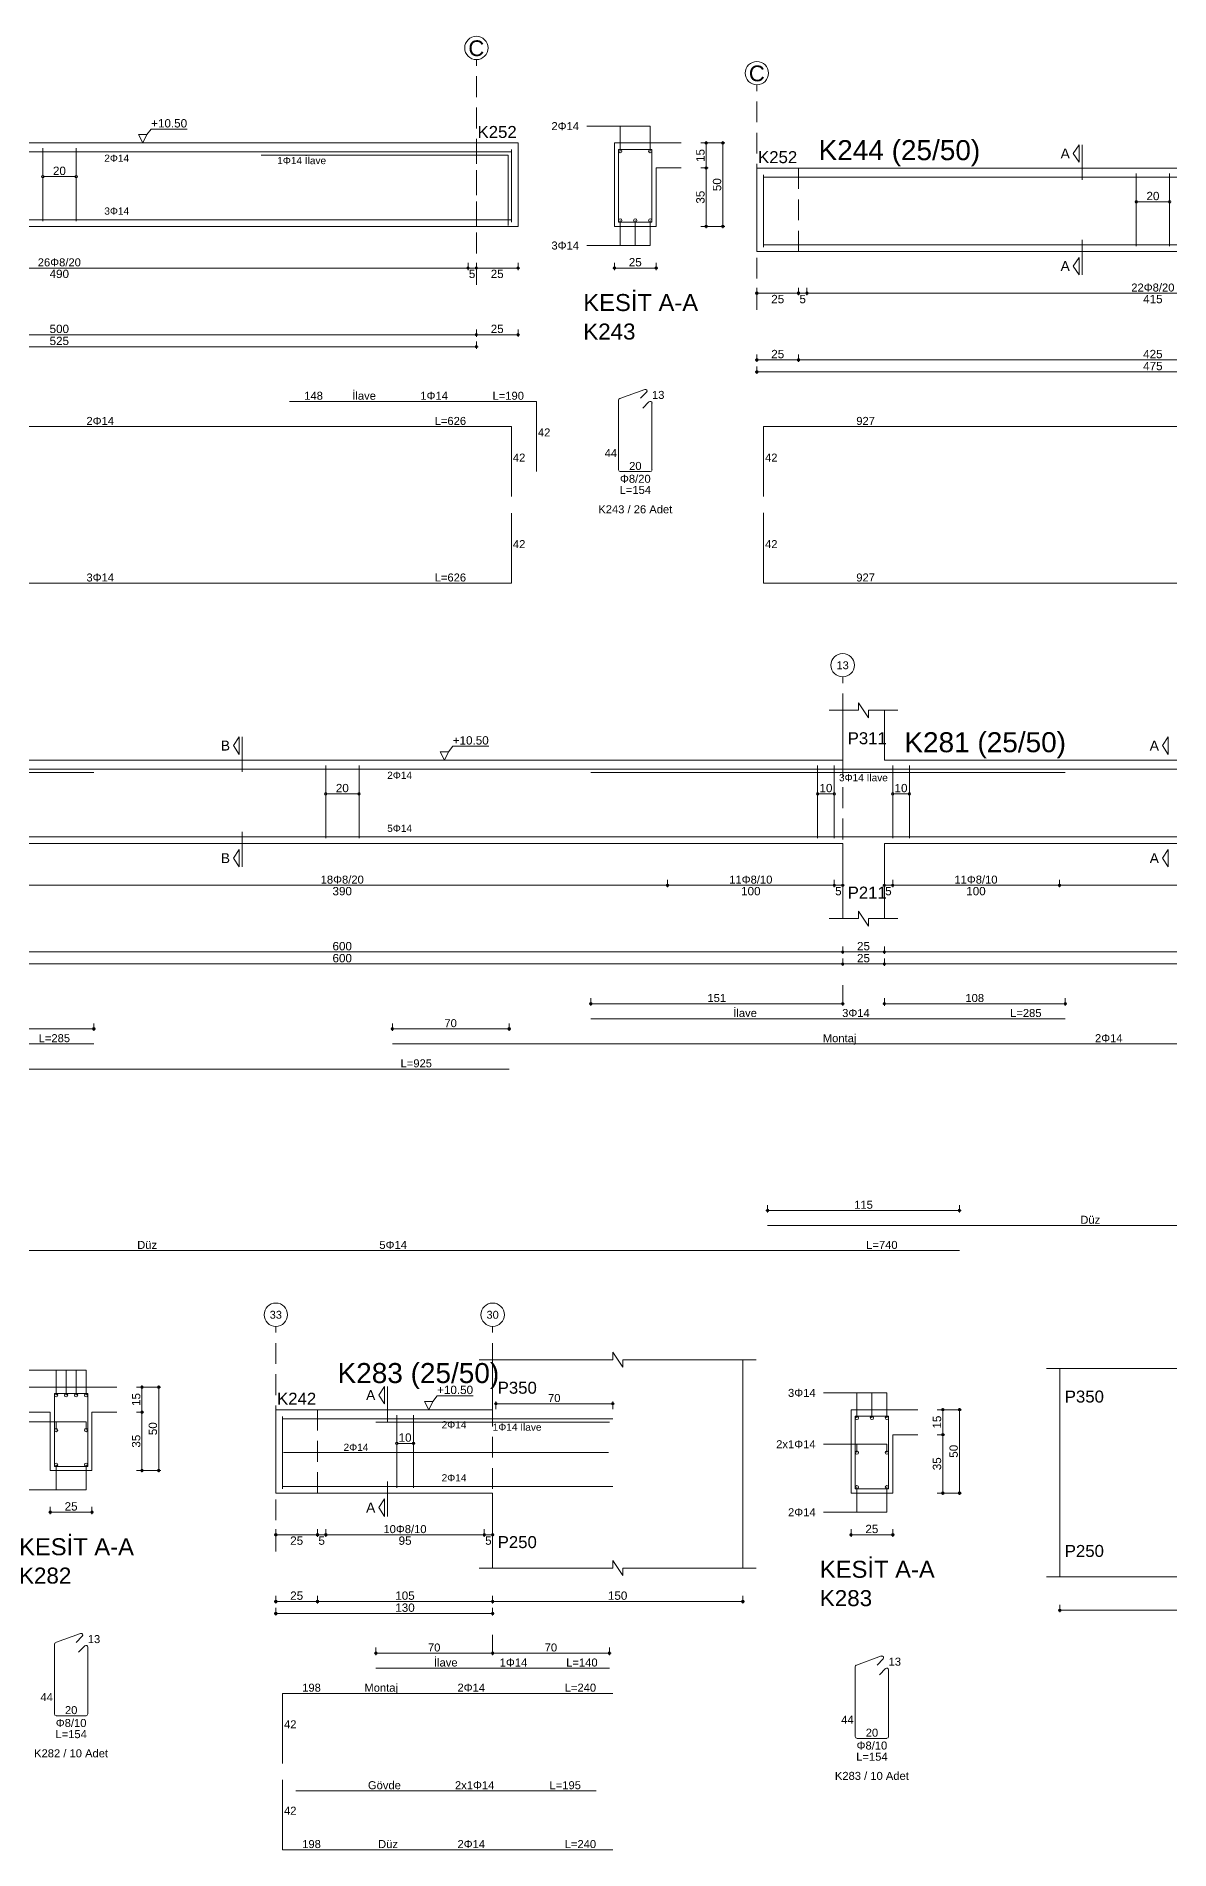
# Model space of a CAD drawing. Header units: millimetres. Extents: x 23801 to 80069, y 9628 to 14137.
# Drawn here: x 63032 to 64051, y 10156 to 11787 of the extents above; entities that cross this region are included whole.
import ezdxf

# ---------------------------------------------------------------- set-up
doc = ezdxf.new("R2010")
doc.units = ezdxf.units.MM
doc.linetypes.add('DASHDOT2', pattern=[12.7, 6.35, -3.175, 0, -3.175])
doc.linetypes.add('DASHED4', pattern=[18.75, 12.5, -6.25])
doc.layers.add('aks', color=251, linetype='DASHDOT2', lineweight=35)
for name, color, linetype in [('Donatı Topl. Uzun. Yazısı', 7, 'Continuous'), ('Donatı Uz. Yazısı', 7, 'Continuous'), ('Donatı Yazısı', 7, 'Continuous'), ('Donatı Çizgisi', 7, 'Continuous'), ('Kiriş', 7, 'Continuous'), ('Standart', 7, 'Continuous'), ('Ölçülendirme', 7, 'Continuous')]:
    doc.layers.add(name, color=color, linetype=linetype)
doc.styles.add('arial_1_18', font='arial.ttf', dxfattribs={"height": 0.2})

# ---------------------------------------------------------------- blocks, each defined once
blk = doc.blocks.new('IDE668Entity7479')
at = {"layer": 'aks', "color": 30, "linetype": 'DASHED4', "lineweight": 5}
blk.add_lwpolyline([(19999.6, 2016.8), (19999.6, 2151.8)], dxfattribs=at)
at = {"layer": 'aks', "color": 1, "linetype": 'Continuous', "lineweight": 5}
blk.add_circle((19999.6, 2158.8), 7, dxfattribs=at)
at = {"layer": 'Donatı Çizgisi', "color": 5, "linetype": 'Continuous', "lineweight": 5}
for points in [[(19478.6, 2096.4), (20020.6, 2096.4)], [(19739.6, 2055), (19739.6, 2098.6)], [(19759.6, 2055), (19759.6, 2098.6)], [(19870.6, 2094.4), (20018.6, 2094.4)], [(20018.6, 2052.4), (20018.6, 2094.4)], [(20020.6, 2054.4), (20020.6, 2097.8)], [(20084.9, 2054.3), (20084.9, 2097.9)], [(20084.9, 2097.9), (20104.9, 2097.9)], [(20104.9, 2054.3), (20104.9, 2097.9)], [(19478.6, 2055.8), (20020.6, 2055.8)], [(20084.9, 2054.3), (20104.9, 2054.3)], [(20084.9, 1905.7), (20084.9, 1947.6)], [(20085.6, 1948.5), (20100.6, 1954)], [(20098, 1948.7), (20101.6, 1952.3)], [(19887.6, 1946.8), (20035.6, 1946.8)], [(20035.6, 1904.8), (20035.6, 1946.8)], [(20099.4, 1942.8), (20103.1, 1946.6)], [(20104.9, 1905.7), (20104.9, 1945.8)], [(19478.6, 1931.7), (20020.6, 1931.7)], [(20020.6, 1889.7), (20020.6, 1931.7)], [(20085.9, 1904.7), (20103.9, 1904.7)], [(20020.6, 1837.8), (20020.6, 1879.8)], [(19478.6, 1837.8), (20020.6, 1837.8)]]:
    blk.add_lwpolyline(points, dxfattribs=at)
for centre in [(20085.9, 2096.9), (20103.9, 2096.9), (20085.9, 2055.3), (20094.9, 2055.3), (20103.9, 2055.3)]:
    blk.add_circle(centre, 1, dxfattribs=at)
for centre, start, end in [((20085.9, 1947.6), 110, 180), ((20100.9, 1953), 315, 110), ((20103.9, 1945.8), 0, 135), ((20085.9, 1905.7), 180, 270), ((20103.9, 1905.7), 270, 0)]:
    blk.add_arc(centre, 1.02, start, end, dxfattribs=at)
at = {"layer": 'Kiriş', "color": 1, "linetype": 'Continuous', "lineweight": 5}
for points in [[(19474.6, 2101.8), (20024.6, 2101.8)], [(20024.6, 2051.8), (20024.6, 2101.8)], [(20082.4, 2051.8), (20082.4, 2101.8)], [(20082.4, 2101.8), (20122.4, 2101.8)], [(20107.4, 2086.8), (20122.4, 2086.8)], [(20107.4, 2051.8), (20107.4, 2086.8)], [(19474.6, 2051.8), (20024.6, 2051.8)], [(20082.4, 2051.8), (20107.4, 2051.8)]]:
    blk.add_lwpolyline(points, dxfattribs=at)
at = {"layer": 'Kiriş', "color": 1, "linetype": 'DASHED4', "lineweight": 5}
for points in [[(19999.6, 2051.8), (19999.6, 2101.8)], [(20024.6, 2051.8), (20024.6, 2101.8)]]:
    blk.add_lwpolyline(points, dxfattribs=at)
at = {"layer": 'Ölçülendirme', "color": 1, "linetype": 'Continuous', "lineweight": 5}
for points in [[(19802.1, 2106.8), (19804.6, 2110.1)], [(19804.6, 2110.1), (19826.1, 2110.1)], [(20065.9, 2111.9), (20103.9, 2111.9)], [(20085.9, 2096.9), (20085.9, 2111.9)], [(20103.9, 2096.9), (20103.9, 2111.9)], [(19799.6, 2101.8), (19797.1, 2106.8)], [(19797.1, 2106.8), (19802.1, 2106.8)], [(19802.1, 2106.8), (19799.6, 2101.8)], [(19799.6, 2101.8), (19799.6, 2101.8)], [(20134.1, 2101.8), (20148.6, 2101.8)], [(20137.4, 2050.8), (20137.4, 2102.8)], [(20147.4, 2050.8), (20147.4, 2102.8)], [(19739.6, 2081.6), (19759.6, 2081.6)], [(20134.1, 2086.8), (20138.6, 2086.8)], [(20085.9, 2040.3), (20085.9, 2055.3)], [(20094.9, 2040.3), (20094.9, 2055.3)], [(20103.9, 2040.3), (20103.9, 2055.3)], [(20134.1, 2051.8), (20148.6, 2051.8)], [(20065.9, 2040.3), (20103.9, 2040.3)], [(19473.6, 2026.8), (20025.6, 2026.8)], [(19994.6, 2025.5), (19994.6, 2030)], [(19999.6, 2025.5), (19999.6, 2030)], [(20024.6, 2025.5), (20024.6, 2030)], [(20081.4, 2026.8), (20108.4, 2026.8)], [(20082.4, 2025.5), (20082.4, 2030)], [(20107.4, 2025.5), (20107.4, 2030)], [(19473.6, 1986.8), (20025.6, 1986.8)], [(19473.6, 1979.6), (20000.6, 1979.6)], [(19999.6, 1985.5), (19999.6, 1990)], [(19999.6, 1978.3), (19999.6, 1982.8)], [(20024.6, 1985.5), (20024.6, 1990)]]:
    blk.add_lwpolyline(points, dxfattribs=at)
for centre in [(20137.4, 2101.8), (20147.4, 2101.8), (19739.6, 2081.6), (19759.6, 2081.6), (20137.4, 2086.8), (20137.4, 2051.8), (20147.4, 2051.8), (19994.6, 2026.8), (19994.6, 2026.8), (19999.6, 2026.8), (19999.6, 2026.8), (20024.6, 2026.8), (20082.4, 2026.8), (20107.4, 2026.8), (19999.6, 1986.8), (19999.6, 1986.8), (19999.6, 1979.6), (20024.6, 1986.8)]:
    blk.add_circle(centre, 0.75, dxfattribs=at)
at = {"layer": 'aks', "color": 1, "linetype": 'Continuous', "lineweight": 5, "style": 'arial_1_18'}
blk.add_text('C', height=9.45, dxfattribs=at).set_placement((19994.8, 2153.9))
at = {"layer": 'Donatı Topl. Uzun. Yazısı', "color": 1, "linetype": 'Continuous', "lineweight": 5, "style": 'arial_1_18'}
for s, p in [('L=190', (20009.3, 1947.8)), ('L=626', (19974.6, 1932.7)), ('L=154', (20085.5, 1891.3)), ('L=626', (19974.6, 1838.8))]:
    blk.add_text(s, height=4.8, dxfattribs=at).set_placement(p)
at = {"layer": 'Donatı Uz. Yazısı', "color": 1, "linetype": 'Continuous', "lineweight": 5, "style": 'arial_1_18'}
for s, p in [('148', (19896.4, 1947.8)), ('13', (20104.9, 1948.3)), ('42', (20036.5, 1925.8)), ('42', (20021.5, 1910.7)), ('44', (20076.5, 1913.4)), ('20', (20091.2, 1905.7)), ('42', (20021.5, 1858.8))]:
    blk.add_text(s, height=4.8, dxfattribs=at).set_placement(p)
at = {"layer": 'Donatı Yazısı', "color": 5, "linetype": 'Continuous', "lineweight": 5, "style": 'arial_1_18'}
for s, height, p in [('2Φ14', 4.8, (20044.6, 2109.5)), ('1Φ14 İlave', 4.32, (19880.2, 2089.1)), ('3Φ14', 4.8, (20044.6, 2037.9)), ('1Φ14', 4.8, (19966, 1947.8)), ('2Φ14', 4.8, (19765.8, 1932.7)), ('Φ8/20', 4.8, (20085.7, 1898)), ('K243 / 26 Adet', 4.8, (20072.7, 1879.7)), ('3Φ14', 4.8, (19765.8, 1838.8))]:
    blk.add_text(s, height=height, dxfattribs=at).set_placement(p)
for s, p in [('2Φ14', (19776.5, 2090.5)), ('3Φ14', (19776.5, 2058.8))]:
    blk.add_text(s, height=4.32, rotation=360, dxfattribs=at).set_placement(p)
at = {"layer": 'Donatı Yazısı', "color": 1, "linetype": 'Continuous', "lineweight": 5, "style": 'arial_1_18'}
blk.add_text('İlave', height=4.8, dxfattribs=at).set_placement((19925.2, 1947.8))
at = {"layer": 'Kiriş', "color": 1, "linetype": 'Continuous', "lineweight": 5, "style": 'arial_1_18'}
for s, height, p in [('K252', 7.2, (20000.3, 2104.8)), ('KESİT A-A', 10.2, (20063.7, 2001)), ('K243', 9.6, (20063.7, 1983.9))]:
    blk.add_text(s, height=height, dxfattribs=at).set_placement(p)
at = {"layer": 'Ölçülendirme', "color": 1, "linetype": 'Continuous', "lineweight": 5, "style": 'arial_1_18'}
for s, p in [('+10.50', (19804.6, 2111.1)), ('490', (19743.7, 2020.8)), ('5', (19995.1, 2020.8)), ('25', (20008.2, 2020.8)), ('25', (20091, 2027.8)), ('500', (19743.7, 1987.8)), ('25', (20008.2, 1987.8)), ('525', (19743.7, 1980.6))]:
    blk.add_text(s, height=5, dxfattribs=at).set_placement(p)
for s, rotation, p in [('15', 90, (20136.4, 2090.4)), ('20', 360, (19745.7, 2082.6)), ('50', 90, (20146.4, 2072.9)), ('35', 90, (20136.4, 2065.4))]:
    blk.add_text(s, height=5, rotation=rotation, dxfattribs=at).set_placement(p)
at = {"layer": 'Ölçülendirme', "color": 5, "linetype": 'Continuous', "lineweight": 5, "style": 'arial_1_18'}
blk.add_text('26Φ8/20', height=4.8, dxfattribs=at).set_placement((19736.6, 2027.8))
blk = doc.blocks.new('IDE668Entity7480')
at = {"layer": 'aks', "color": 30, "linetype": 'DASHED4', "lineweight": 5}
blk.add_lwpolyline([(20167.8, 2001.7), (20167.8, 2136.7)], dxfattribs=at)
at = {"layer": 'aks', "color": 1, "linetype": 'Continuous', "lineweight": 5}
blk.add_circle((20167.8, 2143.7), 7, dxfattribs=at)
at = {"layer": 'Donatı Çizgisi', "color": 5, "linetype": 'Continuous', "lineweight": 5}
for points in [[(20171.8, 2039.3), (20171.8, 2082.7)], [(20171.8, 2081.3), (21098.8, 2081.3)], [(20395.3, 2039.9), (20395.3, 2083.5)], [(20415.3, 2039.9), (20415.3, 2083.5)], [(20171.8, 2040.7), (21098.8, 2040.7)], [(20171.8, 1889.7), (20171.8, 1931.7)], [(20171.8, 1931.7), (21098.8, 1931.7)], [(20171.8, 1837.8), (20171.8, 1879.9)], [(20171.8, 1837.8), (21098.8, 1837.8)]]:
    blk.add_lwpolyline(points, dxfattribs=at)
at = {"layer": 'Kiriş', "color": 1, "linetype": 'DASHED4', "lineweight": 5}
for points in [[(20167.8, 2036.7), (20167.8, 2086.7)], [(20192.8, 2036.7), (20192.8, 2086.7)]]:
    blk.add_lwpolyline(points, dxfattribs=at)
at = {"layer": 'Kiriş', "color": 1, "linetype": 'Continuous', "lineweight": 5}
for points in [[(20167.8, 2086.7), (21102.8, 2086.7)], [(20167.8, 2036.7), (20167.8, 2086.7)], [(20167.8, 2036.7), (21102.8, 2036.7)]]:
    blk.add_lwpolyline(points, dxfattribs=at)
at = {"layer": 'Ölçülendirme', "color": 1, "linetype": 'Continuous', "lineweight": 5}
for points in [[(20357.5, 2095.5), (20361, 2100.7)], [(20361, 2090.2), (20361, 2100.7)], [(20362.8, 2079.7), (20362.8, 2100.7)], [(20361, 2090.2), (20357.5, 2095.5)], [(20395.3, 2066.5), (20415.3, 2066.5)], [(20362.8, 2022.7), (20362.8, 2043.7)], [(20357.5, 2028), (20361, 2033.2)], [(20361, 2022.7), (20357.5, 2028)], [(20361, 2022.7), (20361, 2033.2)], [(20167.8, 2010.5), (20167.8, 2015)], [(20192.8, 2010.5), (20192.8, 2015)], [(20197.8, 2010.5), (20197.8, 2015)], [(20166.8, 2011.7), (21103.8, 2011.7)], [(20166.8, 1971.7), (21103.8, 1971.7)], [(20167.8, 1970.5), (20167.8, 1975)], [(20192.8, 1970.5), (20192.8, 1975)], [(20166.8, 1964.5), (21103.8, 1964.5)], [(20167.8, 1963.3), (20167.8, 1967.8)]]:
    blk.add_lwpolyline(points, dxfattribs=at)
for centre in [(20395.3, 2066.5), (20415.3, 2066.5), (20167.8, 2011.7), (20192.8, 2011.7), (20192.8, 2011.7), (20197.8, 2011.7), (20197.8, 2011.7), (20167.8, 1971.7), (20192.8, 1971.7), (20192.8, 1971.7), (20167.8, 1964.5)]:
    blk.add_circle(centre, 0.75, dxfattribs=at)
at = {"layer": 'aks', "color": 1, "linetype": 'Continuous', "lineweight": 5, "style": 'arial_1_18'}
blk.add_text('C', height=9.45, dxfattribs=at).set_placement((20163, 2138.8))
at = {"layer": 'Donatı Uz. Yazısı', "color": 1, "linetype": 'Continuous', "lineweight": 5, "style": 'arial_1_18'}
for s, p in [('927', (20227.4, 1932.7)), ('42', (20172.7, 1910.7)), ('42', (20172.7, 1858.8)), ('927', (20227.4, 1838.8))]:
    blk.add_text(s, height=4.8, dxfattribs=at).set_placement(p)
at = {"layer": 'Kiriş', "color": 1, "linetype": 'Continuous', "lineweight": 5, "style": 'arial_1_18'}
for s, height, p in [('K244 (25/50)', 12, (20204.8, 2091.5)), ('K252', 7.2, (20168.5, 2089.7))]:
    blk.add_text(s, height=height, dxfattribs=at).set_placement(p)
at = {"layer": 'Ölçülendirme', "color": 1, "linetype": 'Continuous', "lineweight": 5, "style": 'arial_1_18'}
for s, height, p in [('A', 5.95, (20349.9, 2092.5)), ('A', 5.95, (20349.9, 2025)), ('25', 5, (20176.4, 2005.7)), ('5', 5, (20193.3, 2005.7)), ('415', 5, (20399.4, 2005.7)), ('25', 5, (20176.4, 1972.7)), ('425', 5, (20399.4, 1972.7)), ('475', 5, (20399.4, 1965.5))]:
    blk.add_text(s, height=height, dxfattribs=at).set_placement(p)
blk.add_text('20', height=5, rotation=360, dxfattribs=at).set_placement((20401.4, 2067.5))
at = {"layer": 'Ölçülendirme', "color": 5, "linetype": 'Continuous', "lineweight": 5, "style": 'arial_1_18'}
blk.add_text('22Φ8/20', height=4.8, dxfattribs=at).set_placement((20392.3, 2012.7))
blk = doc.blocks.new('IDE668Entity7511')
at = {"layer": 'aks', "color": 30, "linetype": 'DASHED4', "lineweight": 5}
for points in [[(21837.9, 1678.8), (21837.9, 1813.8)], [(21837.9, 1617.8), (21837.9, 1628.8)]]:
    blk.add_lwpolyline(points, dxfattribs=at)
at = {"layer": 'aks', "color": 1, "linetype": 'Continuous', "lineweight": 5}
blk.add_circle((21837.9, 1820.8), 7, dxfattribs=at)
at = {"layer": 'Donatı Çizgisi', "color": 5, "linetype": 'Continuous', "lineweight": 5}
for points in [[(20712.9, 1758.4), (22362.9, 1758.4)], [(21104.4, 1756.4), (21388.9, 1756.4)], [(21527.9, 1717), (21527.9, 1760.6)], [(21547.9, 1717), (21547.9, 1760.6)], [(21686.9, 1756.4), (21971.4, 1756.4)], [(21822.9, 1717), (21822.9, 1760.6)], [(21832.9, 1717), (21832.9, 1760.6)], [(21867.9, 1717), (21867.9, 1760.6)], [(21877.9, 1717), (21877.9, 1760.6)], [(20712.9, 1717.8), (22362.9, 1717.8)], [(21686.9, 1608.8), (21971.4, 1608.8)], [(21104.4, 1593.7), (21388.9, 1593.7)], [(21567.9, 1593.7), (22362.9, 1593.7)], [(20712.9, 1578.6), (21637.9, 1578.6)], [(21792.9, 1484.8), (22362.9, 1484.8)], [(21167.9, 1469.7), (21907.9, 1469.7)]]:
    blk.add_lwpolyline(points, dxfattribs=at)
at = {"layer": 'Kiriş', "color": 1, "linetype": 'Continuous', "lineweight": 5}
for points in [[(21847.4, 1793.8), (21847.4, 1798.3)], [(21853.4, 1789.3), (21847.4, 1798.3)], [(21829.9, 1793.8), (21847.4, 1793.8)], [(21837.9, 1763.8), (21837.9, 1793.8)], [(21853.4, 1793.8), (21870.9, 1793.8)], [(21853.4, 1789.3), (21853.4, 1793.8)], [(21862.9, 1763.8), (21862.9, 1793.8)], [(21237.9, 1763.8), (21837.9, 1763.8)], [(21862.9, 1763.8), (22292.9, 1763.8)], [(21237.9, 1713.8), (21837.9, 1713.8)], [(21837.9, 1668.8), (21837.9, 1713.8)], [(21862.9, 1713.8), (22292.9, 1713.8)], [(21862.9, 1668.8), (21862.9, 1713.8)], [(21829.9, 1668.8), (21847.4, 1668.8)], [(21853.4, 1664.3), (21847.4, 1673.3)], [(21847.4, 1668.8), (21847.4, 1673.3)], [(21853.4, 1668.8), (21870.9, 1668.8)], [(21853.4, 1664.3), (21853.4, 1668.8)]]:
    blk.add_lwpolyline(points, dxfattribs=at)
at = {"layer": 'Ölçülendirme', "color": 1, "linetype": 'Continuous', "lineweight": 5}
for points in [[(21472.6, 1772.6), (21476.1, 1777.8)], [(21476.1, 1767.3), (21476.1, 1777.8)], [(21477.9, 1756.8), (21477.9, 1777.8)], [(22029.6, 1772.6), (22033.1, 1777.8)], [(22033.1, 1767.3), (22033.1, 1777.8)], [(21476.1, 1767.3), (21472.6, 1772.6)], [(21599.1, 1763.8), (21596.6, 1768.8)], [(21596.6, 1768.8), (21601.6, 1768.8)], [(21601.6, 1768.8), (21599.1, 1763.8)], [(21599.1, 1763.8), (21599.1, 1763.8)], [(21601.6, 1768.8), (21604.1, 1772.2)], [(21604.1, 1772.2), (21625.7, 1772.2)], [(22033.1, 1767.3), (22029.6, 1772.6)], [(21527.9, 1743.6), (21547.9, 1743.6)], [(21822.9, 1743.6), (21832.9, 1743.6)], [(21867.9, 1743.6), (21877.9, 1743.6)], [(21477.9, 1699.8), (21477.9, 1720.8)], [(21472.6, 1705.1), (21476.1, 1710.3)], [(21476.1, 1699.8), (21476.1, 1710.3)], [(22029.6, 1705.1), (22033.1, 1710.3)], [(22033.1, 1699.8), (22033.1, 1710.3)], [(21476.1, 1699.8), (21472.6, 1705.1)], [(22033.1, 1699.8), (22029.6, 1705.1)], [(21236.9, 1688.8), (21838.9, 1688.8)], [(21732.9, 1687.6), (21732.9, 1692.1)], [(21832.9, 1687.6), (21832.9, 1692.1)], [(21837.9, 1687.6), (21837.9, 1692.1)], [(21861.9, 1688.8), (22293.9, 1688.8)], [(21862.9, 1687.6), (21862.9, 1692.1)], [(21867.9, 1687.6), (21867.9, 1692.1)], [(21967.9, 1687.6), (21967.9, 1692.1)], [(20631.9, 1648.8), (22443.9, 1648.8)], [(21837.9, 1647.6), (21837.9, 1652.1)], [(21837.9, 1640.4), (21837.9, 1644.9)], [(21862.9, 1647.6), (21862.9, 1652.1)], [(21862.9, 1640.4), (21862.9, 1644.9)], [(20781.9, 1641.6), (22293.9, 1641.6)], [(21686.9, 1616.6), (21686.9, 1621.1)], [(21837.9, 1616.6), (21837.9, 1621.1)], [(21862.9, 1616.6), (21862.9, 1621.1)], [(21971.4, 1616.6), (21971.4, 1621.1)], [(21685.9, 1617.8), (21838.9, 1617.8)], [(21861.9, 1617.8), (21972.4, 1617.8)], [(21236.9, 1602.7), (21389.9, 1602.7)], [(21388.9, 1601.5), (21388.9, 1606)], [(21566.9, 1602.7), (21638.9, 1602.7)], [(21567.9, 1601.5), (21567.9, 1606)], [(21637.9, 1601.5), (21637.9, 1606)], [(21791.9, 1493.8), (21908.9, 1493.8)], [(21792.9, 1492.5), (21792.9, 1497)], [(21907.9, 1492.5), (21907.9, 1497)]]:
    blk.add_lwpolyline(points, dxfattribs=at)
for centre in [(21527.9, 1743.6), (21547.9, 1743.6), (21822.9, 1743.6), (21832.9, 1743.6), (21867.9, 1743.6), (21877.9, 1743.6), (21732.9, 1688.8), (21732.9, 1688.8), (21832.9, 1688.8), (21832.9, 1688.8), (21837.9, 1688.8), (21862.9, 1688.8), (21867.9, 1688.8), (21867.9, 1688.8), (21967.9, 1688.8), (21967.9, 1688.8), (21837.9, 1648.8), (21837.9, 1648.8), (21837.9, 1641.6), (21837.9, 1641.6), (21862.9, 1648.8), (21862.9, 1648.8), (21862.9, 1641.6), (21862.9, 1641.6), (21686.9, 1617.8), (21837.9, 1617.8), (21862.9, 1617.8), (21971.4, 1617.8), (21388.9, 1602.7), (21567.9, 1602.7), (21637.9, 1602.7), (21792.9, 1493.8), (21907.9, 1493.8)]:
    blk.add_circle(centre, 0.75, dxfattribs=at)
at = {"layer": 'aks', "color": 1, "linetype": 'Continuous', "lineweight": 5, "style": 'arial_1_18'}
blk.add_text('13', height=4.73, dxfattribs=at).set_placement((21834.2, 1818.4))
at = {"layer": 'Donatı Topl. Uzun. Yazısı', "color": 1, "linetype": 'Continuous', "lineweight": 5, "style": 'arial_1_18'}
for s, p in [('L=285', (21938.3, 1609.8)), ('L=285', (21355.8, 1594.7)), ('L=925', (21572.8, 1579.6)), ('L=740', (21852, 1470.7))]:
    blk.add_text(s, height=4.8, dxfattribs=at).set_placement(p)
at = {"layer": 'Donatı Yazısı', "color": 5, "linetype": 'Continuous', "lineweight": 5, "style": 'arial_1_18'}
for s, p in [('2Φ14', (21564.8, 1752.6)), ('5Φ14', (21564.8, 1720.8))]:
    blk.add_text(s, height=4.32, rotation=360, dxfattribs=at).set_placement(p)
for s, height, p in [('3Φ14 İlave', 4.32, (21835.7, 1751.2)), ('3Φ14', 4.8, (21837.6, 1609.8)), ('2Φ14', 4.8, (21989.2, 1594.7)), ('5Φ14', 4.8, (21560.1, 1470.7))]:
    blk.add_text(s, height=height, dxfattribs=at).set_placement(p)
at = {"layer": 'Donatı Yazısı', "color": 1, "linetype": 'Continuous', "lineweight": 5, "style": 'arial_1_18'}
for s, p in [('İlave', (21772.3, 1609.8)), ('Montaj', (21826, 1594.7)), ('Düz', (21980.4, 1485.8)), ('Düz', (21414.9, 1470.7))]:
    blk.add_text(s, height=4.8, dxfattribs=at).set_placement(p)
at = {"layer": 'Kiriş', "color": 1, "linetype": 'Continuous', "lineweight": 5, "style": 'arial_1_18'}
for s, height, p in [('P311', 7.2, (21840.9, 1773.4)), ('K281 (25/50)', 12, (21874.9, 1768.6)), ('P211', 7.2, (21840.9, 1680.8))]:
    blk.add_text(s, height=height, dxfattribs=at).set_placement(p)
at = {"layer": 'Ölçülendirme', "color": 1, "linetype": 'Continuous', "lineweight": 5, "style": 'arial_1_18'}
for s, height, p in [('B', 5.95, (21465, 1769.6)), ('+10.50', 5, (21604.1, 1773.2)), ('A', 5.95, (22022, 1769.6)), ('B', 5.95, (21465, 1702.1)), ('A', 5.95, (22022, 1702.1)), ('390', 5, (21532, 1682.8)), ('100', 5, (21777, 1682.8)), ('5', 5, (21833.4, 1682.8)), ('5', 5, (21863.4, 1682.8)), ('100', 5, (21912, 1682.8)), ('600', 5, (21532, 1649.8)), ('25', 5, (21846.5, 1649.8)), ('600', 5, (21532, 1642.6)), ('25', 5, (21846.5, 1642.6))]:
    blk.add_text(s, height=height, dxfattribs=at).set_placement(p)
for s, p in [('20', (21534, 1744.6)), ('10', (21824, 1744.6)), ('10', (21869, 1744.6))]:
    blk.add_text(s, height=5, rotation=360, dxfattribs=at).set_placement(p)
at = {"layer": 'Ölçülendirme', "color": 5, "linetype": 'Continuous', "lineweight": 5, "style": 'arial_1_18'}
for s, p in [('18Φ8/20', (21524.9, 1689.8)), ('11Φ8/10', (21769.9, 1689.8)), ('11Φ8/10', (21904.9, 1689.8)), ('151', (21756.8, 1618.8)), ('108', (21911.5, 1618.8)), ('70', (21599.1, 1603.7)), ('115', (21844.8, 1494.8))]:
    blk.add_text(s, height=4.8, dxfattribs=at).set_placement(p)
blk = doc.blocks.new('IDE668Entity7512')
at = {"layer": 'aks', "color": 30, "linetype": 'DASHED4', "lineweight": 5}
for points in [[(23103.6, 1648.6), (23103.6, 1783.6)], [(23233.6, 1648.6), (23233.6, 1783.6)], [(23103.6, 1587.6), (23103.6, 1598.6)]]:
    blk.add_lwpolyline(points, dxfattribs=at)
at = {"layer": 'aks', "color": 1, "linetype": 'Continuous', "lineweight": 5}
for centre in [(23103.6, 1790.6), (23233.6, 1790.6)]:
    blk.add_circle(centre, 7, dxfattribs=at)
at = {"layer": 'Donatı Çizgisi', "color": 5, "linetype": 'Continuous', "lineweight": 5}
for points in [[(23151.1, 1686.8), (23151.1, 1730.4)], [(23161.1, 1686.8), (23161.1, 1730.4)], [(23229.6, 1686.2), (23229.6, 1729.6)], [(23301, 1686.1), (23301, 1729.7)], [(23301, 1729.7), (23321, 1729.7)], [(23321, 1686.1), (23321, 1729.7)], [(23031.6, 1728.2), (23229.6, 1728.2)], [(23033.6, 1726.2), (23173.6, 1726.2)], [(23034.1, 1707.9), (23229.1, 1707.9)], [(23031.6, 1687.6), (23229.6, 1687.6)], [(23301, 1686.1), (23321, 1686.1)], [(23033.6, 1578.6), (23173.6, 1578.6)], [(23301, 1537.6), (23301, 1579.4)], [(23301.7, 1580.4), (23316.7, 1585.9)], [(23314.1, 1580.5), (23317.7, 1584.2)], [(23315.5, 1574.6), (23319.2, 1578.4)], [(23321, 1537.6), (23321, 1577.7)], [(23031.6, 1563.5), (23229.6, 1563.5)], [(23229.6, 1521.5), (23229.6, 1563.5)], [(23302, 1536.5), (23320, 1536.5)], [(23041.6, 1505), (23221.6, 1505)], [(23229.6, 1469.7), (23229.6, 1511.7)], [(23031.6, 1469.7), (23229.6, 1469.7)]]:
    blk.add_lwpolyline(points, dxfattribs=at)
for centre in [(23302, 1728.7), (23308, 1728.7), (23314, 1728.7), (23320, 1728.7), (23302, 1707.9), (23320, 1707.9), (23302, 1687.1), (23320, 1687.1)]:
    blk.add_circle(centre, 1, dxfattribs=at)
for centre, start, end in [((23302, 1579.4), 110, 180), ((23317, 1584.9), 315, 110), ((23320, 1577.7), 0, 135), ((23302, 1537.6), 180, 270), ((23320, 1537.6), 270, 0)]:
    blk.add_arc(centre, 1.02, start, end, dxfattribs=at)
at = {"layer": 'Kiriş', "color": 1, "linetype": 'Continuous', "lineweight": 5}
for points in [[(22945.6, 1763.6), (23025.6, 1763.6)], [(22953.6, 1638.6), (22953.6, 1763.6)], [(23025.6, 1763.6), (23025.6, 1768.1)], [(23031.6, 1759.1), (23025.6, 1768.1)], [(23031.6, 1759.1), (23031.6, 1763.6)], [(23031.6, 1763.6), (23111.6, 1763.6)], [(23103.6, 1733.6), (23103.6, 1763.6)], [(23103.6, 1733.6), (23233.6, 1733.6)], [(23233.6, 1683.6), (23233.6, 1733.6)], [(23283.5, 1733.6), (23338.5, 1733.6)], [(23283.5, 1718.6), (23298.5, 1718.6)], [(23298.5, 1683.6), (23298.5, 1718.6)], [(23323.5, 1718.6), (23338.5, 1718.6)], [(23323.5, 1683.6), (23323.5, 1718.6)], [(23103.6, 1683.6), (23233.6, 1683.6)], [(23103.6, 1638.6), (23103.6, 1683.6)], [(23298.5, 1683.6), (23323.5, 1683.6)], [(23031.6, 1634.1), (23025.6, 1643.1)], [(23025.6, 1638.6), (23025.6, 1643.1)], [(22945.6, 1638.6), (23025.6, 1638.6)], [(23031.6, 1638.6), (23111.6, 1638.6)], [(23031.6, 1634.1), (23031.6, 1638.6)]]:
    blk.add_lwpolyline(points, dxfattribs=at)
at = {"layer": 'Kiriş', "color": 1, "linetype": 'DASHED4', "lineweight": 5}
for points in [[(23208.6, 1683.6), (23208.6, 1733.6)], [(23233.6, 1683.6), (23233.6, 1733.6)]]:
    blk.add_lwpolyline(points, dxfattribs=at)
at = {"layer": 'Ölçülendirme', "color": 1, "linetype": 'Continuous', "lineweight": 5}
for points in [[(23140.3, 1742.4), (23143.8, 1747.6)], [(23143.8, 1737.1), (23140.3, 1742.4)], [(23143.8, 1737.1), (23143.8, 1747.6)], [(23145.6, 1726.6), (23145.6, 1747.6)], [(23166.6, 1738.6), (23169.1, 1742)], [(23169.1, 1742), (23190.6, 1742)], [(23282, 1743.7), (23320, 1743.7)], [(23302, 1728.7), (23302, 1743.7)], [(23308, 1728.7), (23308, 1743.7)], [(23314, 1728.7), (23314, 1743.7)], [(23320, 1728.7), (23320, 1743.7)], [(23030.6, 1737.2), (23102.6, 1737.2)], [(23031.6, 1734), (23031.6, 1738.5)], [(23101.6, 1734), (23101.6, 1738.5)], [(23164.1, 1733.6), (23161.6, 1738.6)], [(23161.6, 1738.6), (23166.6, 1738.6)], [(23166.6, 1738.6), (23164.1, 1733.6)], [(23164.1, 1733.6), (23164.1, 1733.6)], [(23350.2, 1733.6), (23364.7, 1733.6)], [(23353.5, 1682.6), (23353.5, 1734.6)], [(23363.5, 1682.6), (23363.5, 1734.6)], [(23350.2, 1718.6), (23354.7, 1718.6)], [(23151.1, 1713.4), (23161.1, 1713.4)], [(23282, 1712.9), (23320, 1712.9)], [(23302, 1707.9), (23302, 1712.9)], [(23320, 1707.9), (23320, 1712.9)], [(23145.6, 1669.6), (23145.6, 1690.6)], [(23302, 1672.1), (23302, 1687.1)], [(23320, 1672.1), (23320, 1687.1)], [(23140.3, 1674.9), (23143.8, 1680.1)], [(23143.8, 1669.6), (23143.8, 1680.1)], [(23350.2, 1683.6), (23364.7, 1683.6)], [(23143.8, 1669.6), (23140.3, 1674.9)], [(23282, 1672.1), (23320, 1672.1)], [(23102.6, 1658.6), (23234.6, 1658.6)], [(23103.6, 1657.4), (23103.6, 1661.9)], [(23108.6, 1657.4), (23108.6, 1661.9)], [(23203.6, 1657.4), (23203.6, 1661.9)], [(23208.6, 1657.4), (23208.6, 1661.9)], [(23233.6, 1657.4), (23233.6, 1661.9)], [(23297.5, 1658.6), (23324.5, 1658.6)], [(23298.5, 1657.4), (23298.5, 1661.9)], [(23323.5, 1657.4), (23323.5, 1661.9)], [(22953.6, 1617.4), (22953.6, 1621.9)], [(23103.6, 1617.4), (23103.6, 1621.9)], [(23208.6, 1617.4), (23208.6, 1621.9)], [(23233.6, 1617.4), (23233.6, 1621.9)], [(22952.6, 1618.6), (23234.6, 1618.6)], [(23102.6, 1611.4), (23234.6, 1611.4)], [(23103.6, 1610.2), (23103.6, 1614.7)], [(23233.6, 1610.2), (23233.6, 1614.7)], [(23033.6, 1586.4), (23033.6, 1590.9)], [(23103.6, 1586.4), (23103.6, 1590.9)], [(23103.6, 1586.4), (23103.6, 1590.9)], [(23173.6, 1586.4), (23173.6, 1590.9)], [(23032.6, 1587.6), (23104.6, 1587.6)], [(23102.6, 1587.6), (23174.6, 1587.6)]]:
    blk.add_lwpolyline(points, dxfattribs=at)
for centre in [(23031.6, 1737.2), (23101.6, 1737.2), (23353.5, 1733.6), (23363.5, 1733.6), (23353.5, 1718.6), (23151.1, 1713.4), (23161.1, 1713.4), (23353.5, 1683.6), (23363.5, 1683.6), (23103.6, 1658.6), (23108.6, 1658.6), (23108.6, 1658.6), (23203.6, 1658.6), (23203.6, 1658.6), (23208.6, 1658.6), (23208.6, 1658.6), (23233.6, 1658.6), (23298.5, 1658.6), (23323.5, 1658.6), (22953.6, 1618.6), (23103.6, 1618.6), (23103.6, 1618.6), (23103.6, 1611.4), (23208.6, 1618.6), (23208.6, 1618.6), (23233.6, 1618.6), (23233.6, 1611.4), (23033.6, 1587.6), (23103.6, 1587.6), (23103.6, 1587.6), (23173.6, 1587.6)]:
    blk.add_circle(centre, 0.75, dxfattribs=at)
at = {"layer": 'aks', "color": 1, "linetype": 'Continuous', "lineweight": 5, "style": 'arial_1_18'}
for s, p in [('6', (23099.9, 1785.8)), ('3', (23229.9, 1785.8))]:
    blk.add_text(s, height=9.45, dxfattribs=at).set_placement(p)
at = {"layer": 'Donatı Topl. Uzun. Yazısı', "color": 1, "linetype": 'Continuous', "lineweight": 5, "style": 'arial_1_18'}
for s, p in [('L=140', (23147.7, 1579.6)), ('L=240', (23200.8, 1564.5)), ('L=154', (23301.6, 1523.1)), ('L=195', (23193.7, 1506)), ('L=240', (23200.8, 1470.7))]:
    blk.add_text(s, height=4.8, dxfattribs=at).set_placement(p)
at = {"layer": 'Donatı Uz. Yazısı', "color": 1, "linetype": 'Continuous', "lineweight": 5, "style": 'arial_1_18'}
for s, p in [('13', (23321, 1580.1)), ('198', (23043.4, 1564.5)), ('42', (23230.5, 1542.5)), ('44', (23292.6, 1545.3)), ('20', (23307.3, 1537.5)), ('42', (23230.5, 1490.7)), ('198', (23043.4, 1470.7))]:
    blk.add_text(s, height=4.8, dxfattribs=at).set_placement(p)
at = {"layer": 'Donatı Yazısı', "color": 5, "linetype": 'Continuous', "lineweight": 5, "style": 'arial_1_18'}
for s, height, p in [('4Φ14', 4.8, (23260.6, 1741.3)), ('2Φ14 İlave', 4.32, (23074.3, 1721)), ('2x1Φ14', 4.8, (23253.6, 1710.5)), ('2Φ14', 4.8, (23260.6, 1669.7)), ('2Φ14', 4.8, (23107.8, 1579.6)), ('2Φ14', 4.8, (23136.5, 1564.5)), ('Φ8/10', 4.8, (23301.8, 1529.8)), ('K282 / 10 Adet', 4.8, (23288.8, 1511.6)), ('2x1Φ14', 4.8, (23137, 1506)), ('2Φ14', 4.8, (23136.5, 1470.7))]:
    blk.add_text(s, height=height, dxfattribs=at).set_placement(p)
for p in [(23178, 1722.4), (23119.2, 1708.9), (23178, 1690.6)]:
    blk.add_text('2Φ14', height=4.32, rotation=360, dxfattribs=at).set_placement(p)
at = {"layer": 'Donatı Yazısı', "color": 1, "linetype": 'Continuous', "lineweight": 5, "style": 'arial_1_18'}
for s, p in [('İlave', (23068.4, 1579.6)), ('Montaj', (23080.7, 1564.5)), ('Gövde', (23084.8, 1506)), ('Düz', (23088.9, 1470.7))]:
    blk.add_text(s, height=4.8, dxfattribs=at).set_placement(p)
at = {"layer": 'Kiriş', "color": 1, "linetype": 'Continuous', "lineweight": 5, "style": 'arial_1_18'}
for s, height, p in [('K282 (25/50)', 12, (23115.6, 1749.6)), ('P349', 7.2, (22956.6, 1743.2)), ('K208', 7.2, (23209.3, 1736.6)), ('P249', 7.2, (22956.6, 1650.6)), ('KESİT A-A', 10.2, (23279.8, 1632.8)), ('K282', 9.6, (23279.8, 1615.8))]:
    blk.add_text(s, height=height, dxfattribs=at).set_placement(p)
at = {"layer": 'Ölçülendirme', "color": 1, "linetype": 'Continuous', "lineweight": 5, "style": 'arial_1_18'}
for s, height, p in [('70', 4.8, (23062.8, 1738.2)), ('A', 5.95, (23132.7, 1739.4)), ('+10.50', 5, (23169.1, 1743)), ('A', 5.95, (23132.7, 1671.9)), ('25', 5, (23307.1, 1659.6)), ('5', 5, (23104.1, 1652.6)), ('95', 5, (23152.2, 1652.6)), ('5', 5, (23204.1, 1652.6)), ('25', 5, (23217.2, 1652.6)), ('150', 5, (23022.7, 1619.6)), ('105', 5, (23150.2, 1619.6)), ('25', 5, (23217.2, 1619.6)), ('130', 5, (23150.2, 1612.4))]:
    blk.add_text(s, height=height, dxfattribs=at).set_placement(p)
for s, rotation, p in [('15', 90, (23352.5, 1722.3)), ('10', 360, (23152.2, 1714.4)), ('50', 90, (23362.5, 1704.8)), ('35', 90, (23352.5, 1697.3))]:
    blk.add_text(s, height=5, rotation=rotation, dxfattribs=at).set_placement(p)
at = {"layer": 'Ölçülendirme', "color": 5, "linetype": 'Continuous', "lineweight": 5, "style": 'arial_1_18'}
for s, p in [('10Φ8/10', (23143.1, 1659.6)), ('70', (23064.8, 1588.6)), ('70', (23134.8, 1588.6))]:
    blk.add_text(s, height=4.8, dxfattribs=at).set_placement(p)
blk = doc.blocks.new('IDE668Entity7513')
at = {"layer": 'aks', "color": 30, "linetype": 'DASHED4', "lineweight": 5}
for points in [[(23631.3, 1648.6), (23631.3, 1783.6)], [(23761.3, 1648.6), (23761.3, 1783.6)], [(23761.3, 1587.6), (23761.3, 1598.6)]]:
    blk.add_lwpolyline(points, dxfattribs=at)
at = {"layer": 'aks', "color": 1, "linetype": 'Continuous', "lineweight": 5}
for centre in [(23631.3, 1790.6), (23761.3, 1790.6)]:
    blk.add_circle(centre, 7, dxfattribs=at)
at = {"layer": 'Donatı Çizgisi', "color": 5, "linetype": 'Continuous', "lineweight": 5}
for points in [[(23635.3, 1686.2), (23635.3, 1729.6)], [(23703.8, 1686.8), (23703.8, 1730.4)], [(23713.8, 1686.8), (23713.8, 1730.4)], [(23978.7, 1686.1), (23978.7, 1729.7)], [(23978.7, 1729.7), (23998.7, 1729.7)], [(23998.7, 1686.1), (23998.7, 1729.7)], [(23635.3, 1728.2), (23833.3, 1728.2)], [(23691.3, 1726.2), (23831.3, 1726.2)], [(23635.8, 1707.9), (23830.8, 1707.9)], [(23635.3, 1687.6), (23833.3, 1687.6)], [(23978.7, 1686.1), (23998.7, 1686.1)], [(23691.3, 1578.6), (23831.3, 1578.6)], [(23978.7, 1537.6), (23978.7, 1579.4)], [(23979.4, 1580.4), (23994.4, 1585.9)], [(23991.8, 1580.5), (23995.4, 1584.2)], [(23993.2, 1574.6), (23996.9, 1578.4)], [(23998.7, 1537.6), (23998.7, 1577.7)], [(23635.3, 1521.5), (23635.3, 1563.5)], [(23635.3, 1563.5), (23833.3, 1563.5)], [(23979.7, 1536.5), (23997.7, 1536.5)], [(23635.3, 1469.7), (23635.3, 1511.7)], [(23643.3, 1505), (23823.3, 1505)], [(23635.3, 1469.7), (23833.3, 1469.7)]]:
    blk.add_lwpolyline(points, dxfattribs=at)
for centre in [(23979.7, 1728.7), (23988.7, 1728.7), (23997.7, 1728.7), (23979.7, 1707.9), (23997.7, 1707.9), (23979.7, 1687.1), (23997.7, 1687.1)]:
    blk.add_circle(centre, 1, dxfattribs=at)
for centre, start, end in [((23979.7, 1579.4), 110, 180), ((23994.7, 1584.9), 315, 110), ((23997.7, 1577.7), 0, 135), ((23979.7, 1537.6), 180, 270), ((23997.7, 1537.6), 270, 0)]:
    blk.add_arc(centre, 1.02, start, end, dxfattribs=at)
at = {"layer": 'Kiriş', "color": 1, "linetype": 'Continuous', "lineweight": 5}
for points in [[(23753.3, 1763.6), (23833.3, 1763.6)], [(23761.3, 1733.6), (23761.3, 1763.6)], [(23833.3, 1763.6), (23833.3, 1768.1)], [(23839.3, 1759.1), (23833.3, 1768.1)], [(23839.3, 1759.1), (23839.3, 1763.6)], [(23839.3, 1763.6), (23919.3, 1763.6)], [(23911.3, 1638.6), (23911.3, 1763.6)], [(23631.3, 1683.6), (23631.3, 1733.6)], [(23631.3, 1733.6), (23761.3, 1733.6)], [(23976.2, 1733.6), (24016.2, 1733.6)], [(23976.2, 1683.6), (23976.2, 1733.6)], [(24001.2, 1718.6), (24016.2, 1718.6)], [(24001.2, 1683.6), (24001.2, 1718.6)], [(23631.3, 1683.6), (23761.3, 1683.6)], [(23761.3, 1638.6), (23761.3, 1683.6)], [(23976.2, 1683.6), (24001.2, 1683.6)], [(23839.3, 1634.1), (23833.3, 1643.1)], [(23833.3, 1638.6), (23833.3, 1643.1)], [(23753.3, 1638.6), (23833.3, 1638.6)], [(23839.3, 1638.6), (23919.3, 1638.6)], [(23839.3, 1634.1), (23839.3, 1638.6)]]:
    blk.add_lwpolyline(points, dxfattribs=at)
at = {"layer": 'Kiriş', "color": 1, "linetype": 'DASHED4', "lineweight": 5}
for points in [[(23631.3, 1683.6), (23631.3, 1733.6)], [(23656.3, 1683.6), (23656.3, 1733.6)]]:
    blk.add_lwpolyline(points, dxfattribs=at)
at = {"layer": 'Ölçülendirme', "color": 1, "linetype": 'Continuous', "lineweight": 5}
for points in [[(23693, 1742.4), (23696.5, 1747.6)], [(23696.5, 1737.1), (23693, 1742.4)], [(23696.5, 1737.1), (23696.5, 1747.6)], [(23698.3, 1726.6), (23698.3, 1747.6)], [(23725.5, 1738.6), (23728, 1742)], [(23728, 1742), (23749.6, 1742)], [(23959.7, 1743.7), (23997.7, 1743.7)], [(23979.7, 1728.7), (23979.7, 1743.7)], [(23988.7, 1728.7), (23988.7, 1743.7)], [(23997.7, 1728.7), (23997.7, 1743.7)], [(23723, 1733.6), (23720.5, 1738.6)], [(23720.5, 1738.6), (23725.5, 1738.6)], [(23725.5, 1738.6), (23723, 1733.6)], [(23723, 1733.6), (23723, 1733.6)], [(23762.3, 1737.2), (23834.3, 1737.2)], [(23763.3, 1734), (23763.3, 1738.5)], [(23833.3, 1734), (23833.3, 1738.5)], [(24027.9, 1733.6), (24042.4, 1733.6)], [(24031.2, 1682.6), (24031.2, 1734.6)], [(24041.2, 1682.6), (24041.2, 1734.6)], [(24027.9, 1718.6), (24032.4, 1718.6)], [(23703.8, 1713.4), (23713.8, 1713.4)], [(23959.7, 1712.9), (23997.7, 1712.9)], [(23979.7, 1707.9), (23979.7, 1712.9)], [(23997.7, 1707.9), (23997.7, 1712.9)], [(23698.3, 1669.6), (23698.3, 1690.6)], [(23979.7, 1672.1), (23979.7, 1687.1)], [(23997.7, 1672.1), (23997.7, 1687.1)], [(23693, 1674.9), (23696.5, 1680.1)], [(23696.5, 1669.6), (23696.5, 1680.1)], [(24027.9, 1683.6), (24042.4, 1683.6)], [(23696.5, 1669.6), (23693, 1674.9)], [(23959.7, 1672.1), (23997.7, 1672.1)], [(23630.3, 1658.6), (23762.3, 1658.6)], [(23631.3, 1657.4), (23631.3, 1661.9)], [(23656.3, 1657.4), (23656.3, 1661.9)], [(23661.3, 1657.4), (23661.3, 1661.9)], [(23756.3, 1657.4), (23756.3, 1661.9)], [(23761.3, 1657.4), (23761.3, 1661.9)], [(23975.2, 1658.6), (24002.2, 1658.6)], [(23976.2, 1657.4), (23976.2, 1661.9)], [(24001.2, 1657.4), (24001.2, 1661.9)], [(23631.3, 1617.4), (23631.3, 1621.9)], [(23656.3, 1617.4), (23656.3, 1621.9)], [(23761.3, 1617.4), (23761.3, 1621.9)], [(23911.3, 1617.4), (23911.3, 1621.9)], [(23630.3, 1618.6), (23912.3, 1618.6)], [(23630.3, 1611.4), (23762.3, 1611.4)], [(23631.3, 1610.2), (23631.3, 1614.7)], [(23761.3, 1610.2), (23761.3, 1614.7)], [(23691.3, 1586.4), (23691.3, 1590.9)], [(23761.3, 1586.4), (23761.3, 1590.9)], [(23761.3, 1586.4), (23761.3, 1590.9)], [(23831.3, 1586.4), (23831.3, 1590.9)], [(23690.3, 1587.6), (23762.3, 1587.6)], [(23760.3, 1587.6), (23832.3, 1587.6)]]:
    blk.add_lwpolyline(points, dxfattribs=at)
for centre in [(23763.3, 1737.2), (23833.3, 1737.2), (24031.2, 1733.6), (24041.2, 1733.6), (24031.2, 1718.6), (23703.8, 1713.4), (23713.8, 1713.4), (24031.2, 1683.6), (24041.2, 1683.6), (23631.3, 1658.6), (23656.3, 1658.6), (23656.3, 1658.6), (23661.3, 1658.6), (23661.3, 1658.6), (23756.3, 1658.6), (23756.3, 1658.6), (23761.3, 1658.6), (23976.2, 1658.6), (24001.2, 1658.6), (23631.3, 1618.6), (23631.3, 1611.4), (23656.3, 1618.6), (23656.3, 1618.6), (23761.3, 1618.6), (23761.3, 1618.6), (23761.3, 1611.4), (23911.3, 1618.6), (23691.3, 1587.6), (23761.3, 1587.6), (23761.3, 1587.6), (23831.3, 1587.6)]:
    blk.add_circle(centre, 0.75, dxfattribs=at)
at = {"layer": 'aks', "color": 1, "linetype": 'Continuous', "lineweight": 5, "style": 'arial_1_18'}
for s, p in [('33', (23627.6, 1788.2)), ('30', (23757.6, 1788.2))]:
    blk.add_text(s, height=4.73, dxfattribs=at).set_placement(p)
at = {"layer": 'Donatı Topl. Uzun. Yazısı', "color": 1, "linetype": 'Continuous', "lineweight": 5, "style": 'arial_1_18'}
for s, p in [('L=140', (23805.4, 1579.6)), ('L=240', (23804.5, 1564.5)), ('L=154', (23979.3, 1523.1)), ('L=195', (23795.4, 1506)), ('L=240', (23804.5, 1470.7))]:
    blk.add_text(s, height=4.8, dxfattribs=at).set_placement(p)
at = {"layer": 'Donatı Uz. Yazısı', "color": 1, "linetype": 'Continuous', "lineweight": 5, "style": 'arial_1_18'}
for s, p in [('13', (23998.7, 1580.1)), ('198', (23647.1, 1564.5)), ('42', (23636.2, 1542.5)), ('44', (23970.3, 1545.3)), ('20', (23985, 1537.5)), ('42', (23636.2, 1490.7)), ('198', (23647.1, 1470.7))]:
    blk.add_text(s, height=4.8, dxfattribs=at).set_placement(p)
at = {"layer": 'Donatı Yazısı', "color": 5, "linetype": 'Continuous', "lineweight": 5, "style": 'arial_1_18'}
for s, height, p in [('3Φ14', 4.8, (23938.4, 1741.3)), ('1Φ14 İlave', 4.32, (23761.3, 1721)), ('2x1Φ14', 4.8, (23931.3, 1710.5)), ('2Φ14', 4.8, (23938.4, 1669.7)), ('1Φ14', 4.8, (23765.5, 1579.6)), ('2Φ14', 4.8, (23740.2, 1564.5)), ('Φ8/10', 4.8, (23979.5, 1529.8)), ('K283 / 10 Adet', 4.8, (23966.5, 1511.6)), ('2x1Φ14', 4.8, (23738.7, 1506)), ('2Φ14', 4.8, (23740.2, 1470.7))]:
    blk.add_text(s, height=height, dxfattribs=at).set_placement(p)
for p in [(23730.7, 1722.4), (23671.9, 1708.9), (23730.7, 1690.6)]:
    blk.add_text('2Φ14', height=4.32, rotation=360, dxfattribs=at).set_placement(p)
at = {"layer": 'Donatı Yazısı', "color": 1, "linetype": 'Continuous', "lineweight": 5, "style": 'arial_1_18'}
for s, p in [('İlave', (23726.1, 1579.6)), ('Montaj', (23684.4, 1564.5)), ('Gövde', (23686.5, 1506)), ('Düz', (23692.6, 1470.7))]:
    blk.add_text(s, height=4.8, dxfattribs=at).set_placement(p)
at = {"layer": 'Kiriş', "color": 1, "linetype": 'Continuous', "lineweight": 5, "style": 'arial_1_18'}
for s, height, p in [('K283 (25/50)', 12, (23668.3, 1749.6)), ('K242', 7.2, (23632, 1736.6)), ('P350', 7.2, (23764.3, 1743.2)), ('P250', 7.2, (23764.3, 1650.6)), ('KESİT A-A', 10.2, (23957.5, 1632.8)), ('K283', 9.6, (23957.5, 1615.8))]:
    blk.add_text(s, height=height, dxfattribs=at).set_placement(p)
at = {"layer": 'Ölçülendirme', "color": 1, "linetype": 'Continuous', "lineweight": 5, "style": 'arial_1_18'}
for s, height, p in [('A', 5.95, (23685.4, 1739.4)), ('+10.50', 5, (23728, 1743)), ('70', 4.8, (23794.5, 1738.2)), ('A', 5.95, (23685.4, 1671.9)), ('25', 5, (23984.8, 1659.6)), ('25', 5, (23639.9, 1652.6)), ('5', 5, (23656.8, 1652.6)), ('95', 5, (23704.9, 1652.6)), ('5', 5, (23756.8, 1652.6)), ('25', 5, (23639.9, 1619.6)), ('105', 5, (23702.9, 1619.6)), ('150', 5, (23830.4, 1619.6)), ('130', 5, (23702.9, 1612.4))]:
    blk.add_text(s, height=height, dxfattribs=at).set_placement(p)
for s, rotation, p in [('15', 90, (24030.2, 1722.3)), ('10', 360, (23704.9, 1714.4)), ('50', 90, (24040.2, 1704.8)), ('35', 90, (24030.2, 1697.3))]:
    blk.add_text(s, height=5, rotation=rotation, dxfattribs=at).set_placement(p)
at = {"layer": 'Ölçülendirme', "color": 5, "linetype": 'Continuous', "lineweight": 5, "style": 'arial_1_18'}
for s, p in [('10Φ8/10', (23695.8, 1659.6)), ('70', (23722.5, 1588.6)), ('70', (23792.5, 1588.6))]:
    blk.add_text(s, height=4.8, dxfattribs=at).set_placement(p)
blk = doc.blocks.new('IDE668Entity7514')
at = {"layer": 'Kiriş', "color": 1, "linetype": 'Continuous', "lineweight": 5}
for points in [[(24302, 1748.5), (24382, 1748.5)], [(24310, 1623.5), (24310, 1748.5)], [(24302, 1623.5), (24382, 1623.5)]]:
    blk.add_lwpolyline(points, dxfattribs=at)
at = {"layer": 'Ölçülendirme', "color": 1, "linetype": 'Continuous', "lineweight": 5}
for points in [[(24309, 1603.5), (24916, 1603.5)], [(24310, 1602.3), (24310, 1606.8)]]:
    blk.add_lwpolyline(points, dxfattribs=at)
blk.add_circle((24310, 1603.5), 0.75, dxfattribs=at)
at = {"layer": 'Kiriş', "color": 1, "linetype": 'Continuous', "lineweight": 5, "style": 'arial_1_18'}
for s, p in [('P350', (24313, 1728.1)), ('P250', (24313, 1635.5))]:
    blk.add_text(s, height=7.2, dxfattribs=at).set_placement(p)

msp = doc.modelspace()

# ---------------------------------------------------------------- block references
at = {"layer": 'Standart', "xscale": 1.5, "yscale": 1.5, "zscale": 1.5}
for name, p in [('IDE668Entity7479', (33428.2, 8538.6)), ('IDE668Entity7480', (33428.2, 8538.6)), ('IDE668Entity7511', (31000.2, 8490.3)), ('IDE668Entity7512', (28096.6, 7971.6)), ('IDE668Entity7513', (27800.3, 7951.3)), ('IDE668Entity7514', (27487.3, 7966))]:
    msp.add_blockref(name, p, dxfattribs=at)

doc.saveas('drawing.dxf')
